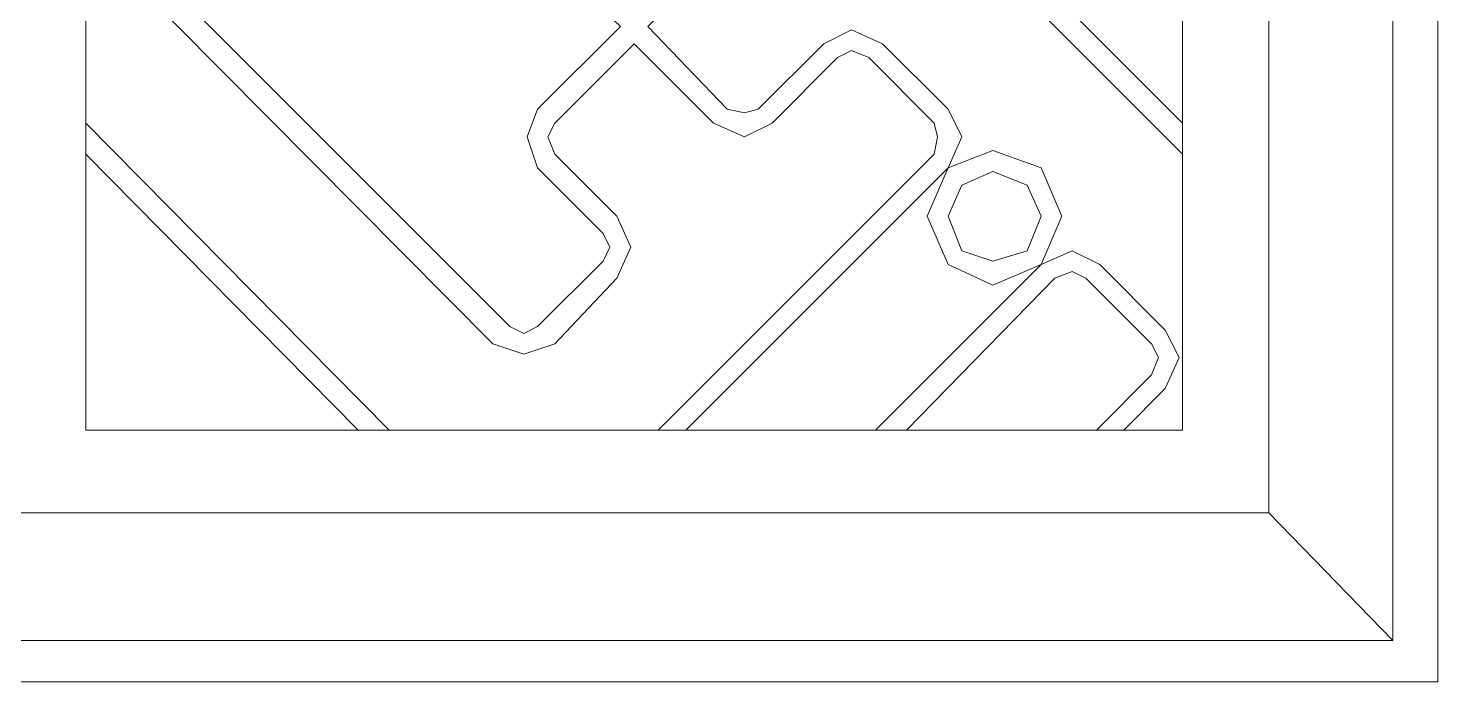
# Model space of a CAD drawing. Header units: centimetres. Extents: x -8.1 to 10.6, y -10.2 to 12.7.
# Drawn here: x 1.46 to 10.64, y -10.18 to -5.92 of the extents above; entities that cross this region are included whole.
import ezdxf

# ---------------------------------------------------------------- set-up
doc = ezdxf.new("R2010")
doc.units = ezdxf.units.CM
doc.header["$MEASUREMENT"] = 0
doc.layers.add('layer 1', color=7, linetype='Continuous')

msp = doc.modelspace()

# ---------------------------------------------------------------- linework, layer by layer
at = {"layer": 'layer 1', "color": 250, "lineweight": 0}
for points, knots in [([(-8.07089, 12.67001), (-8.07089, 12.67001), (10.64402, 12.67001), (10.64402, 12.67001), (10.64402, 12.67001), (10.64402, 12.67001), (10.64402, -10.17863), (10.64402, -10.17863), (10.64402, -10.17863), (10.64402, -10.17863), (-8.07089, -10.17863), (-8.07089, -10.17863), (-8.07089, -10.17863), (-8.07089, -10.17863), (-8.07089, 12.67001), (-8.07089, 12.67001)], [0, 0, 0, 0, 0.25, 0.25, 0.25, 0.25, 0.5, 0.5, 0.5, 0.5, 0.75, 0.75, 0.75, 0.75, 1, 1, 1, 1]), ([(-8.07089, 12.67001), (-8.07089, 12.67001), (10.64402, 12.67001), (10.64402, 12.67001), (10.64402, 12.67001), (10.64402, 12.67001), (10.64402, -10.17863), (10.64402, -10.17863), (10.64402, -10.17863), (10.64402, -10.17863), (-8.07089, -10.17863), (-8.07089, -10.17863), (-8.07089, -10.17863), (-8.07089, -10.17863), (-8.07089, 12.67001), (-8.07089, 12.67001)], [0, 0, 0, 0, 0.25, 0.25, 0.25, 0.25, 0.5, 0.5, 0.5, 0.5, 0.75, 0.75, 0.75, 0.75, 1, 1, 1, 1]), ([(-7.80124, 12.37812), (-7.80124, 12.37812), (10.35185, 12.37812), (10.35185, 12.37812), (10.35185, 12.37812), (10.35185, 12.37812), (10.35185, -9.90898), (10.35185, -9.90898), (10.35185, -9.90898), (10.35185, -9.90898), (-7.80124, -9.90898), (-7.80124, -9.90898), (-7.80124, -9.90898), (-7.80124, -9.90898), (-7.80124, 12.37812), (-7.80124, 12.37812)], [0, 0, 0, 0, 0.25, 0.25, 0.25, 0.25, 0.5, 0.5, 0.5, 0.5, 0.75, 0.75, 0.75, 0.75, 1, 1, 1, 1]), ([(-7.80124, 12.37812), (-7.80124, 12.37812), (10.35185, 12.37812), (10.35185, 12.37812), (10.35185, 12.37812), (10.35185, 12.37812), (10.35185, -9.90898), (10.35185, -9.90898), (10.35185, -9.90898), (10.35185, -9.90898), (-7.80124, -9.90898), (-7.80124, -9.90898), (-7.80124, -9.90898), (-7.80124, -9.90898), (-7.80124, 12.37812), (-7.80124, 12.37812)], [0, 0, 0, 0, 0.25, 0.25, 0.25, 0.25, 0.5, 0.5, 0.5, 0.5, 0.75, 0.75, 0.75, 0.75, 1, 1, 1, 1]), ([(-6.97005, 11.56916), (-6.97005, 11.56916), (9.54318, 11.56916), (9.54318, 11.56916), (9.54318, 11.56916), (9.54318, 11.56916), (9.54318, -9.07779), (9.54318, -9.07779), (9.54318, -9.07779), (9.54318, -9.07779), (-6.97005, -9.07779), (-6.97005, -9.07779), (-6.97005, -9.07779), (-6.97005, -9.07779), (-6.97005, 11.56916), (-6.97005, 11.56916)], [0, 0, 0, 0, 0.25, 0.25, 0.25, 0.25, 0.5, 0.5, 0.5, 0.5, 0.75, 0.75, 0.75, 0.75, 1, 1, 1, 1]), ([(-6.97005, 11.56916), (-6.97005, 11.56916), (9.54318, 11.56916), (9.54318, 11.56916), (9.54318, 11.56916), (9.54318, 11.56916), (9.54318, -9.07779), (9.54318, -9.07779), (9.54318, -9.07779), (9.54318, -9.07779), (-6.97005, -9.07779), (-6.97005, -9.07779), (-6.97005, -9.07779), (-6.97005, -9.07779), (-6.97005, 11.56916), (-6.97005, 11.56916)], [0, 0, 0, 0, 0.25, 0.25, 0.25, 0.25, 0.5, 0.5, 0.5, 0.5, 0.75, 0.75, 0.75, 0.75, 1, 1, 1, 1]), ([(1.83699, -8.53848), (1.83699, -8.53848), (1.83699, 11.00763), (1.83699, 11.00763), (1.83699, 11.00763), (1.83699, 11.00763), (8.98135, 11.00763), (8.98135, 11.00763), (8.98135, 11.00763), (8.98135, 11.00763), (8.98135, -8.53848), (8.98135, -8.53848), (8.98135, -8.53848), (8.98135, -8.53848), (1.83699, -8.53848), (1.83699, -8.53848)], [0, 0, 0, 0, 0.25, 0.25, 0.25, 0.25, 0.5, 0.5, 0.5, 0.5, 0.75, 0.75, 0.75, 0.75, 1, 1, 1, 1]), ([(1.83699, -8.53848), (1.83699, -8.53848), (1.83699, 11.00763), (1.83699, 11.00763), (1.83699, 11.00763), (1.83699, 11.00763), (8.98135, 11.00763), (8.98135, 11.00763), (8.98135, 11.00763), (8.98135, 11.00763), (8.98135, -8.53848), (8.98135, -8.53848), (8.98135, -8.53848), (8.98135, -8.53848), (1.83699, -8.53848), (1.83699, -8.53848)], [0, 0, 0, 0, 0.25, 0.25, 0.25, 0.25, 0.5, 0.5, 0.5, 0.5, 0.75, 0.75, 0.75, 0.75, 1, 1, 1, 1]), ([(8.98135, -6.53918), (8.98135, -6.53918), (6.30792, -3.86545), (6.30792, -3.86545), (6.30792, -3.86545), (6.30792, -3.86545), (6.12805, -3.79818), (6.12805, -3.79818), (6.12805, -3.79818), (6.12805, -3.79818), (5.92596, -3.86545), (5.92596, -3.86545), (5.92596, -3.86545), (5.92596, -3.86545), (5.49896, -4.29245), (5.49896, -4.29245), (5.49896, -4.29245), (5.49896, -4.29245), (5.43169, -4.49455), (5.43169, -4.49455), (5.43169, -4.49455), (5.43169, -4.49455), (5.49896, -4.67441), (5.49896, -4.67441), (5.49896, -4.67441), (5.49896, -4.67441), (5.92596, -5.10112), (5.92596, -5.10112)], [0, 0, 0, 0, 0.1428571, 0.1428571, 0.1428571, 0.1428571, 0.2857143, 0.2857143, 0.2857143, 0.2857143, 0.4285714, 0.4285714, 0.4285714, 0.4285714, 0.5714286, 0.5714286, 0.5714286, 0.5714286, 0.7142857, 0.7142857, 0.7142857, 0.7142857, 0.8571429, 0.8571429, 0.8571429, 0.8571429, 1, 1, 1, 1]), ([(8.98135, -6.53918), (8.98135, -6.53918), (6.30792, -3.86545), (6.30792, -3.86545), (6.30792, -3.86545), (6.30792, -3.86545), (6.12805, -3.79818), (6.12805, -3.79818), (6.12805, -3.79818), (6.12805, -3.79818), (5.92596, -3.86545), (5.92596, -3.86545), (5.92596, -3.86545), (5.92596, -3.86545), (5.49896, -4.29245), (5.49896, -4.29245), (5.49896, -4.29245), (5.49896, -4.29245), (5.43169, -4.49455), (5.43169, -4.49455), (5.43169, -4.49455), (5.43169, -4.49455), (5.49896, -4.67441), (5.49896, -4.67441), (5.49896, -4.67441), (5.49896, -4.67441), (5.92596, -5.10112), (5.92596, -5.10112)], [0, 0, 0, 0, 0.1428571, 0.1428571, 0.1428571, 0.1428571, 0.2857143, 0.2857143, 0.2857143, 0.2857143, 0.4285714, 0.4285714, 0.4285714, 0.4285714, 0.5714286, 0.5714286, 0.5714286, 0.5714286, 0.7142857, 0.7142857, 0.7142857, 0.7142857, 0.8571429, 0.8571429, 0.8571429, 0.8571429, 1, 1, 1, 1]), ([(8.98135, -6.74127), (8.98135, -6.74127), (6.21784, -3.97776), (6.21784, -3.97776), (6.21784, -3.97776), (6.21784, -3.97776), (6.12805, -3.93301), (6.12805, -3.93301), (6.12805, -3.93301), (6.12805, -3.93301), (6.01574, -3.97776), (6.01574, -3.97776), (6.01574, -3.97776), (6.01574, -3.97776), (5.58903, -4.38224), (5.58903, -4.38224), (5.58903, -4.38224), (5.58903, -4.38224), (5.56652, -4.49455), (5.56652, -4.49455), (5.56652, -4.49455), (5.56652, -4.49455), (5.58903, -4.58434), (5.58903, -4.58434), (5.58903, -4.58434), (5.58903, -4.58434), (6.01574, -5.01133), (6.01574, -5.01133)], [0, 0, 0, 0, 0.1428571, 0.1428571, 0.1428571, 0.1428571, 0.2857143, 0.2857143, 0.2857143, 0.2857143, 0.4285714, 0.4285714, 0.4285714, 0.4285714, 0.5714286, 0.5714286, 0.5714286, 0.5714286, 0.7142857, 0.7142857, 0.7142857, 0.7142857, 0.8571429, 0.8571429, 0.8571429, 0.8571429, 1, 1, 1, 1]), ([(8.98135, -6.74127), (8.98135, -6.74127), (6.21784, -3.97776), (6.21784, -3.97776), (6.21784, -3.97776), (6.21784, -3.97776), (6.12805, -3.93301), (6.12805, -3.93301), (6.12805, -3.93301), (6.12805, -3.93301), (6.01574, -3.97776), (6.01574, -3.97776), (6.01574, -3.97776), (6.01574, -3.97776), (5.58903, -4.38224), (5.58903, -4.38224), (5.58903, -4.38224), (5.58903, -4.38224), (5.56652, -4.49455), (5.56652, -4.49455), (5.56652, -4.49455), (5.56652, -4.49455), (5.58903, -4.58434), (5.58903, -4.58434), (5.58903, -4.58434), (5.58903, -4.58434), (6.01574, -5.01133), (6.01574, -5.01133)], [0, 0, 0, 0, 0.1428571, 0.1428571, 0.1428571, 0.1428571, 0.2857143, 0.2857143, 0.2857143, 0.2857143, 0.4285714, 0.4285714, 0.4285714, 0.4285714, 0.5714286, 0.5714286, 0.5714286, 0.5714286, 0.7142857, 0.7142857, 0.7142857, 0.7142857, 0.8571429, 0.8571429, 0.8571429, 0.8571429, 1, 1, 1, 1]), ([(1.83699, -5.10112), (1.83699, -5.10112), (4.6005, -7.86464), (4.6005, -7.86464), (4.6005, -7.86464), (4.6005, -7.86464), (4.69029, -7.90938), (4.69029, -7.90938), (4.69029, -7.90938), (4.69029, -7.90938), (4.78007, -7.86464), (4.78007, -7.86464), (4.78007, -7.86464), (4.78007, -7.86464), (5.20707, -7.43764), (5.20707, -7.43764), (5.20707, -7.43764), (5.20707, -7.43764), (5.25182, -7.34785), (5.25182, -7.34785), (5.25182, -7.34785), (5.25182, -7.34785), (5.20707, -7.25806), (5.20707, -7.25806), (5.20707, -7.25806), (5.20707, -7.25806), (4.78007, -6.83106), (4.78007, -6.83106)], [0, 0, 0, 0, 0.1428571, 0.1428571, 0.1428571, 0.1428571, 0.2857143, 0.2857143, 0.2857143, 0.2857143, 0.4285714, 0.4285714, 0.4285714, 0.4285714, 0.5714286, 0.5714286, 0.5714286, 0.5714286, 0.7142857, 0.7142857, 0.7142857, 0.7142857, 0.8571429, 0.8571429, 0.8571429, 0.8571429, 1, 1, 1, 1]), ([(1.83699, -5.10112), (1.83699, -5.10112), (4.6005, -7.86464), (4.6005, -7.86464), (4.6005, -7.86464), (4.6005, -7.86464), (4.69029, -7.90938), (4.69029, -7.90938), (4.69029, -7.90938), (4.69029, -7.90938), (4.78007, -7.86464), (4.78007, -7.86464), (4.78007, -7.86464), (4.78007, -7.86464), (5.20707, -7.43764), (5.20707, -7.43764), (5.20707, -7.43764), (5.20707, -7.43764), (5.25182, -7.34785), (5.25182, -7.34785), (5.25182, -7.34785), (5.25182, -7.34785), (5.20707, -7.25806), (5.20707, -7.25806), (5.20707, -7.25806), (5.20707, -7.25806), (4.78007, -6.83106), (4.78007, -6.83106)], [0, 0, 0, 0, 0.1428571, 0.1428571, 0.1428571, 0.1428571, 0.2857143, 0.2857143, 0.2857143, 0.2857143, 0.4285714, 0.4285714, 0.4285714, 0.4285714, 0.5714286, 0.5714286, 0.5714286, 0.5714286, 0.7142857, 0.7142857, 0.7142857, 0.7142857, 0.8571429, 0.8571429, 0.8571429, 0.8571429, 1, 1, 1, 1]), ([(1.83699, -5.30351), (1.83699, -5.30351), (4.4879, -7.97694), (4.4879, -7.97694), (4.4879, -7.97694), (4.4879, -7.97694), (4.69029, -8.04421), (4.69029, -8.04421), (4.69029, -8.04421), (4.69029, -8.04421), (4.89238, -7.97694), (4.89238, -7.97694), (4.89238, -7.97694), (4.89238, -7.97694), (5.29686, -7.54994), (5.29686, -7.54994), (5.29686, -7.54994), (5.29686, -7.54994), (5.38665, -7.34785), (5.38665, -7.34785), (5.38665, -7.34785), (5.38665, -7.34785), (5.29686, -7.14575), (5.29686, -7.14575), (5.29686, -7.14575), (5.29686, -7.14575), (4.89238, -6.74127), (4.89238, -6.74127)], [0, 0, 0, 0, 0.1428571, 0.1428571, 0.1428571, 0.1428571, 0.2857143, 0.2857143, 0.2857143, 0.2857143, 0.4285714, 0.4285714, 0.4285714, 0.4285714, 0.5714286, 0.5714286, 0.5714286, 0.5714286, 0.7142857, 0.7142857, 0.7142857, 0.7142857, 0.8571429, 0.8571429, 0.8571429, 0.8571429, 1, 1, 1, 1]), ([(1.83699, -5.30351), (1.83699, -5.30351), (4.4879, -7.97694), (4.4879, -7.97694), (4.4879, -7.97694), (4.4879, -7.97694), (4.69029, -8.04421), (4.69029, -8.04421), (4.69029, -8.04421), (4.69029, -8.04421), (4.89238, -7.97694), (4.89238, -7.97694), (4.89238, -7.97694), (4.89238, -7.97694), (5.29686, -7.54994), (5.29686, -7.54994), (5.29686, -7.54994), (5.29686, -7.54994), (5.38665, -7.34785), (5.38665, -7.34785), (5.38665, -7.34785), (5.38665, -7.34785), (5.29686, -7.14575), (5.29686, -7.14575), (5.29686, -7.14575), (5.29686, -7.14575), (4.89238, -6.74127), (4.89238, -6.74127)], [0, 0, 0, 0, 0.1428571, 0.1428571, 0.1428571, 0.1428571, 0.2857143, 0.2857143, 0.2857143, 0.2857143, 0.4285714, 0.4285714, 0.4285714, 0.4285714, 0.5714286, 0.5714286, 0.5714286, 0.5714286, 0.7142857, 0.7142857, 0.7142857, 0.7142857, 0.8571429, 0.8571429, 0.8571429, 0.8571429, 1, 1, 1, 1]), ([(4.78007, -6.4491), (4.78007, -6.4491), (5.31938, -5.91008), (5.31938, -5.91008), (5.31938, -5.91008), (5.31938, -5.91008), (4.78007, -5.39329), (4.78007, -5.39329), (4.78007, -5.39329), (4.78007, -5.39329), (4.69029, -5.34826), (4.69029, -5.34826), (4.69029, -5.34826), (4.69029, -5.34826), (4.6005, -5.39329), (4.6005, -5.39329), (4.6005, -5.39329), (4.6005, -5.39329), (4.1735, -5.82001), (4.1735, -5.82001)], [0, 0, 0, 0, 0.2, 0.2, 0.2, 0.2, 0.4, 0.4, 0.4, 0.4, 0.6, 0.6, 0.6, 0.6, 0.8, 0.8, 0.8, 0.8, 1, 1, 1, 1]), ([(4.78007, -6.4491), (4.78007, -6.4491), (5.31938, -5.91008), (5.31938, -5.91008), (5.31938, -5.91008), (5.31938, -5.91008), (4.78007, -5.39329), (4.78007, -5.39329), (4.78007, -5.39329), (4.78007, -5.39329), (4.69029, -5.34826), (4.69029, -5.34826), (4.69029, -5.34826), (4.69029, -5.34826), (4.6005, -5.39329), (4.6005, -5.39329), (4.6005, -5.39329), (4.6005, -5.39329), (4.1735, -5.82001), (4.1735, -5.82001)], [0, 0, 0, 0, 0.2, 0.2, 0.2, 0.2, 0.4, 0.4, 0.4, 0.4, 0.6, 0.6, 0.6, 0.6, 0.8, 0.8, 0.8, 0.8, 1, 1, 1, 1]), ([(6.01574, -5.39329), (6.01574, -5.39329), (5.49896, -5.91008), (5.49896, -5.91008), (5.49896, -5.91008), (5.49896, -5.91008), (6.01574, -6.4491), (6.01574, -6.4491), (6.01574, -6.4491), (6.01574, -6.4491), (6.12805, -6.47162), (6.12805, -6.47162), (6.12805, -6.47162), (6.12805, -6.47162), (6.21784, -6.4491), (6.21784, -6.4491), (6.21784, -6.4491), (6.21784, -6.4491), (6.64484, -6.02239), (6.64484, -6.02239)], [0, 0, 0, 0, 0.2, 0.2, 0.2, 0.2, 0.4, 0.4, 0.4, 0.4, 0.6, 0.6, 0.6, 0.6, 0.8, 0.8, 0.8, 0.8, 1, 1, 1, 1]), ([(6.01574, -5.39329), (6.01574, -5.39329), (5.49896, -5.91008), (5.49896, -5.91008), (5.49896, -5.91008), (5.49896, -5.91008), (6.01574, -6.4491), (6.01574, -6.4491), (6.01574, -6.4491), (6.01574, -6.4491), (6.12805, -6.47162), (6.12805, -6.47162), (6.12805, -6.47162), (6.12805, -6.47162), (6.21784, -6.4491), (6.21784, -6.4491), (6.21784, -6.4491), (6.21784, -6.4491), (6.64484, -6.02239), (6.64484, -6.02239)], [0, 0, 0, 0, 0.2, 0.2, 0.2, 0.2, 0.4, 0.4, 0.4, 0.4, 0.6, 0.6, 0.6, 0.6, 0.8, 0.8, 0.8, 0.8, 1, 1, 1, 1]), ([(7.0268, -6.02239), (7.0268, -6.02239), (6.8247, -5.93231), (6.8247, -5.93231), (6.8247, -5.93231), (6.8247, -5.93231), (6.64484, -6.02239), (6.64484, -6.02239)], [0, 0, 0, 0, 0.5, 0.5, 0.5, 0.5, 1, 1, 1, 1]), ([(7.0268, -6.02239), (7.0268, -6.02239), (6.8247, -5.93231), (6.8247, -5.93231), (6.8247, -5.93231), (6.8247, -5.93231), (6.64484, -6.02239), (6.64484, -6.02239)], [0, 0, 0, 0, 0.5, 0.5, 0.5, 0.5, 1, 1, 1, 1]), ([(4.89238, -6.53918), (4.89238, -6.53918), (5.40917, -6.02239), (5.40917, -6.02239), (5.40917, -6.02239), (5.40917, -6.02239), (5.92596, -6.53918), (5.92596, -6.53918), (5.92596, -6.53918), (5.92596, -6.53918), (6.12805, -6.62896), (6.12805, -6.62896), (6.12805, -6.62896), (6.12805, -6.62896), (6.30792, -6.53918), (6.30792, -6.53918), (6.30792, -6.53918), (6.30792, -6.53918), (6.73463, -6.11218), (6.73463, -6.11218)], [0, 0, 0, 0, 0.2, 0.2, 0.2, 0.2, 0.4, 0.4, 0.4, 0.4, 0.6, 0.6, 0.6, 0.6, 0.8, 0.8, 0.8, 0.8, 1, 1, 1, 1]), ([(4.89238, -6.53918), (4.89238, -6.53918), (5.40917, -6.02239), (5.40917, -6.02239), (5.40917, -6.02239), (5.40917, -6.02239), (5.92596, -6.53918), (5.92596, -6.53918), (5.92596, -6.53918), (5.92596, -6.53918), (6.12805, -6.62896), (6.12805, -6.62896), (6.12805, -6.62896), (6.12805, -6.62896), (6.30792, -6.53918), (6.30792, -6.53918), (6.30792, -6.53918), (6.30792, -6.53918), (6.73463, -6.11218), (6.73463, -6.11218)], [0, 0, 0, 0, 0.2, 0.2, 0.2, 0.2, 0.4, 0.4, 0.4, 0.4, 0.6, 0.6, 0.6, 0.6, 0.8, 0.8, 0.8, 0.8, 1, 1, 1, 1]), ([(6.93701, -6.11218), (6.93701, -6.11218), (6.8247, -6.06714), (6.8247, -6.06714), (6.8247, -6.06714), (6.8247, -6.06714), (6.73463, -6.11218), (6.73463, -6.11218)], [0, 0, 0, 0, 0.5, 0.5, 0.5, 0.5, 1, 1, 1, 1]), ([(6.93701, -6.11218), (6.93701, -6.11218), (6.8247, -6.06714), (6.8247, -6.06714), (6.8247, -6.06714), (6.8247, -6.06714), (6.73463, -6.11218), (6.73463, -6.11218)], [0, 0, 0, 0, 0.5, 0.5, 0.5, 0.5, 1, 1, 1, 1]), ([(4.78007, -6.4491), (4.78007, -6.4491), (4.71281, -6.62896), (4.71281, -6.62896), (4.71281, -6.62896), (4.71281, -6.62896), (4.78007, -6.83106), (4.78007, -6.83106)], [0, 0, 0, 0, 0.5, 0.5, 0.5, 0.5, 1, 1, 1, 1]), ([(4.78007, -6.4491), (4.78007, -6.4491), (4.71281, -6.62896), (4.71281, -6.62896), (4.71281, -6.62896), (4.71281, -6.62896), (4.78007, -6.83106), (4.78007, -6.83106)], [0, 0, 0, 0, 0.5, 0.5, 0.5, 0.5, 1, 1, 1, 1]), ([(7.4538, -6.83106), (7.4538, -6.83106), (7.54359, -6.62896), (7.54359, -6.62896), (7.54359, -6.62896), (7.54359, -6.62896), (7.4538, -6.4491), (7.4538, -6.4491)], [0, 0, 0, 0, 0.5, 0.5, 0.5, 0.5, 1, 1, 1, 1]), ([(7.4538, -6.83106), (7.4538, -6.83106), (7.54359, -6.62896), (7.54359, -6.62896), (7.54359, -6.62896), (7.54359, -6.62896), (7.4538, -6.4491), (7.4538, -6.4491)], [0, 0, 0, 0, 0.5, 0.5, 0.5, 0.5, 1, 1, 1, 1]), ([(4.89238, -6.53918), (4.89238, -6.53918), (4.84763, -6.62896), (4.84763, -6.62896), (4.84763, -6.62896), (4.84763, -6.62896), (4.89238, -6.74127), (4.89238, -6.74127)], [0, 0, 0, 0, 0.5, 0.5, 0.5, 0.5, 1, 1, 1, 1]), ([(4.89238, -6.53918), (4.89238, -6.53918), (4.84763, -6.62896), (4.84763, -6.62896), (4.84763, -6.62896), (4.84763, -6.62896), (4.89238, -6.74127), (4.89238, -6.74127)], [0, 0, 0, 0, 0.5, 0.5, 0.5, 0.5, 1, 1, 1, 1]), ([(7.36372, -6.74127), (7.36372, -6.74127), (7.38624, -6.62896), (7.38624, -6.62896), (7.38624, -6.62896), (7.38624, -6.62896), (7.36372, -6.53918), (7.36372, -6.53918)], [0, 0, 0, 0, 0.5, 0.5, 0.5, 0.5, 1, 1, 1, 1]), ([(7.36372, -6.74127), (7.36372, -6.74127), (7.38624, -6.62896), (7.38624, -6.62896), (7.38624, -6.62896), (7.38624, -6.62896), (7.36372, -6.53918), (7.36372, -6.53918)], [0, 0, 0, 0, 0.5, 0.5, 0.5, 0.5, 1, 1, 1, 1]), ([(8.1952, -7.14575), (8.1952, -7.14575), (8.06037, -6.83106), (8.06037, -6.83106), (8.06037, -6.83106), (8.06037, -6.83106), (7.74568, -6.71875), (7.74568, -6.71875), (7.74568, -6.71875), (7.74568, -6.71875), (7.4538, -6.83106), (7.4538, -6.83106), (7.4538, -6.83106), (7.4538, -6.83106), (7.31897, -7.14575), (7.31897, -7.14575), (7.31897, -7.14575), (7.31897, -7.14575), (7.4538, -7.46016), (7.4538, -7.46016), (7.4538, -7.46016), (7.4538, -7.46016), (7.74568, -7.59498), (7.74568, -7.59498), (7.74568, -7.59498), (7.74568, -7.59498), (8.06037, -7.46016), (8.06037, -7.46016), (8.06037, -7.46016), (8.06037, -7.46016), (8.1952, -7.14575), (8.1952, -7.14575)], [0, 0, 0, 0, 0.125, 0.125, 0.125, 0.125, 0.25, 0.25, 0.25, 0.25, 0.375, 0.375, 0.375, 0.375, 0.5, 0.5, 0.5, 0.5, 0.625, 0.625, 0.625, 0.625, 0.75, 0.75, 0.75, 0.75, 0.875, 0.875, 0.875, 0.875, 1, 1, 1, 1]), ([(8.1952, -7.14575), (8.1952, -7.14575), (8.06037, -6.83106), (8.06037, -6.83106), (8.06037, -6.83106), (8.06037, -6.83106), (7.74568, -6.71875), (7.74568, -6.71875), (7.74568, -6.71875), (7.74568, -6.71875), (7.4538, -6.83106), (7.4538, -6.83106), (7.4538, -6.83106), (7.4538, -6.83106), (7.31897, -7.14575), (7.31897, -7.14575), (7.31897, -7.14575), (7.31897, -7.14575), (7.4538, -7.46016), (7.4538, -7.46016), (7.4538, -7.46016), (7.4538, -7.46016), (7.74568, -7.59498), (7.74568, -7.59498), (7.74568, -7.59498), (7.74568, -7.59498), (8.06037, -7.46016), (8.06037, -7.46016), (8.06037, -7.46016), (8.06037, -7.46016), (8.1952, -7.14575), (8.1952, -7.14575)], [0, 0, 0, 0, 0.125, 0.125, 0.125, 0.125, 0.25, 0.25, 0.25, 0.25, 0.375, 0.375, 0.375, 0.375, 0.5, 0.5, 0.5, 0.5, 0.625, 0.625, 0.625, 0.625, 0.75, 0.75, 0.75, 0.75, 0.875, 0.875, 0.875, 0.875, 1, 1, 1, 1]), ([(8.06037, -7.14575), (8.06037, -7.14575), (7.9703, -6.94337), (7.9703, -6.94337), (7.9703, -6.94337), (7.9703, -6.94337), (7.74568, -6.85358), (7.74568, -6.85358), (7.74568, -6.85358), (7.74568, -6.85358), (7.54359, -6.94337), (7.54359, -6.94337), (7.54359, -6.94337), (7.54359, -6.94337), (7.4538, -7.14575), (7.4538, -7.14575), (7.4538, -7.14575), (7.4538, -7.14575), (7.54359, -7.37037), (7.54359, -7.37037), (7.54359, -7.37037), (7.54359, -7.37037), (7.74568, -7.43764), (7.74568, -7.43764), (7.74568, -7.43764), (7.74568, -7.43764), (7.9703, -7.37037), (7.9703, -7.37037), (7.9703, -7.37037), (7.9703, -7.37037), (8.06037, -7.14575), (8.06037, -7.14575)], [0, 0, 0, 0, 0.125, 0.125, 0.125, 0.125, 0.25, 0.25, 0.25, 0.25, 0.375, 0.375, 0.375, 0.375, 0.5, 0.5, 0.5, 0.5, 0.625, 0.625, 0.625, 0.625, 0.75, 0.75, 0.75, 0.75, 0.875, 0.875, 0.875, 0.875, 1, 1, 1, 1]), ([(8.06037, -7.14575), (8.06037, -7.14575), (7.9703, -6.94337), (7.9703, -6.94337), (7.9703, -6.94337), (7.9703, -6.94337), (7.74568, -6.85358), (7.74568, -6.85358), (7.74568, -6.85358), (7.74568, -6.85358), (7.54359, -6.94337), (7.54359, -6.94337), (7.54359, -6.94337), (7.54359, -6.94337), (7.4538, -7.14575), (7.4538, -7.14575), (7.4538, -7.14575), (7.4538, -7.14575), (7.54359, -7.37037), (7.54359, -7.37037), (7.54359, -7.37037), (7.54359, -7.37037), (7.74568, -7.43764), (7.74568, -7.43764), (7.74568, -7.43764), (7.74568, -7.43764), (7.9703, -7.37037), (7.9703, -7.37037), (7.9703, -7.37037), (7.9703, -7.37037), (8.06037, -7.14575), (8.06037, -7.14575)], [0, 0, 0, 0, 0.125, 0.125, 0.125, 0.125, 0.25, 0.25, 0.25, 0.25, 0.375, 0.375, 0.375, 0.375, 0.5, 0.5, 0.5, 0.5, 0.625, 0.625, 0.625, 0.625, 0.75, 0.75, 0.75, 0.75, 0.875, 0.875, 0.875, 0.875, 1, 1, 1, 1]), ([(8.44234, -7.46016), (8.44234, -7.46016), (8.26247, -7.37037), (8.26247, -7.37037), (8.26247, -7.37037), (8.26247, -7.37037), (8.06037, -7.46016), (8.06037, -7.46016)], [0, 0, 0, 0, 0.5, 0.5, 0.5, 0.5, 1, 1, 1, 1]), ([(8.44234, -7.46016), (8.44234, -7.46016), (8.26247, -7.37037), (8.26247, -7.37037), (8.26247, -7.37037), (8.26247, -7.37037), (8.06037, -7.46016), (8.06037, -7.46016)], [0, 0, 0, 0, 0.5, 0.5, 0.5, 0.5, 1, 1, 1, 1]), ([(8.35226, -7.54994), (8.35226, -7.54994), (8.26247, -7.50519), (8.26247, -7.50519), (8.26247, -7.50519), (8.26247, -7.50519), (8.15016, -7.54994), (8.15016, -7.54994)], [0, 0, 0, 0, 0.5, 0.5, 0.5, 0.5, 1, 1, 1, 1]), ([(8.35226, -7.54994), (8.35226, -7.54994), (8.26247, -7.50519), (8.26247, -7.50519), (8.26247, -7.50519), (8.26247, -7.50519), (8.15016, -7.54994), (8.15016, -7.54994)], [0, 0, 0, 0, 0.5, 0.5, 0.5, 0.5, 1, 1, 1, 1]), ([(8.86905, -8.26911), (8.86905, -8.26911), (8.95883, -8.06673), (8.95883, -8.06673), (8.95883, -8.06673), (8.95883, -8.06673), (8.86905, -7.88715), (8.86905, -7.88715)], [0, 0, 0, 0, 0.5, 0.5, 0.5, 0.5, 1, 1, 1, 1]), ([(8.86905, -8.26911), (8.86905, -8.26911), (8.95883, -8.06673), (8.95883, -8.06673), (8.95883, -8.06673), (8.95883, -8.06673), (8.86905, -7.88715), (8.86905, -7.88715)], [0, 0, 0, 0, 0.5, 0.5, 0.5, 0.5, 1, 1, 1, 1]), ([(8.77926, -8.17904), (8.77926, -8.17904), (8.82401, -8.06673), (8.82401, -8.06673), (8.82401, -8.06673), (8.82401, -8.06673), (8.77926, -7.97694), (8.77926, -7.97694)], [0, 0, 0, 0, 0.5, 0.5, 0.5, 0.5, 1, 1, 1, 1]), ([(8.77926, -8.17904), (8.77926, -8.17904), (8.82401, -8.06673), (8.82401, -8.06673), (8.82401, -8.06673), (8.82401, -8.06673), (8.77926, -7.97694), (8.77926, -7.97694)], [0, 0, 0, 0, 0.5, 0.5, 0.5, 0.5, 1, 1, 1, 1])]:
    msp.add_open_spline(points, degree=3, knots=knots, dxfattribs=at)
for points in [[(7.0268, -6.02239), (7.0268, -6.02239), (7.4538, -6.4491), (7.4538, -6.4491)], [(7.0268, -6.02239), (7.0268, -6.02239), (7.4538, -6.4491), (7.4538, -6.4491)], [(6.93701, -6.11218), (6.93701, -6.11218), (7.36372, -6.53918), (7.36372, -6.53918)], [(6.93701, -6.11218), (6.93701, -6.11218), (7.36372, -6.53918), (7.36372, -6.53918)], [(3.81406, -8.53848), (3.81406, -8.53848), (1.83699, -6.53918), (1.83699, -6.53918)], [(3.81406, -8.53848), (3.81406, -8.53848), (1.83699, -6.53918), (1.83699, -6.53918)], [(3.61196, -8.53848), (3.61196, -8.53848), (1.83699, -6.74127), (1.83699, -6.74127)], [(3.61196, -8.53848), (3.61196, -8.53848), (1.83699, -6.74127), (1.83699, -6.74127)], [(7.36372, -6.74127), (7.36372, -6.74127), (5.56652, -8.53848), (5.56652, -8.53848)], [(7.36372, -6.74127), (7.36372, -6.74127), (5.56652, -8.53848), (5.56652, -8.53848)], [(7.4538, -6.83106), (7.4538, -6.83106), (5.74609, -8.53848), (5.74609, -8.53848)], [(7.4538, -6.83106), (7.4538, -6.83106), (5.74609, -8.53848), (5.74609, -8.53848)], [(6.98176, -8.53848), (6.98176, -8.53848), (8.06037, -7.46016), (8.06037, -7.46016)], [(6.98176, -8.53848), (6.98176, -8.53848), (8.06037, -7.46016), (8.06037, -7.46016)], [(8.44234, -7.46016), (8.44234, -7.46016), (8.86905, -7.88715), (8.86905, -7.88715)], [(8.44234, -7.46016), (8.44234, -7.46016), (8.86905, -7.88715), (8.86905, -7.88715)], [(7.18415, -8.53848), (7.18415, -8.53848), (8.15016, -7.54994), (8.15016, -7.54994)], [(7.18415, -8.53848), (7.18415, -8.53848), (8.15016, -7.54994), (8.15016, -7.54994)], [(8.35226, -7.54994), (8.35226, -7.54994), (8.77926, -7.97694), (8.77926, -7.97694)], [(8.35226, -7.54994), (8.35226, -7.54994), (8.77926, -7.97694), (8.77926, -7.97694)], [(8.77926, -8.17904), (8.77926, -8.17904), (8.41982, -8.53848), (8.41982, -8.53848)], [(8.77926, -8.17904), (8.77926, -8.17904), (8.41982, -8.53848), (8.41982, -8.53848)], [(8.86905, -8.26911), (8.86905, -8.26911), (8.59939, -8.53848), (8.59939, -8.53848)], [(8.86905, -8.26911), (8.86905, -8.26911), (8.59939, -8.53848), (8.59939, -8.53848)], [(9.54318, -9.07779), (9.54318, -9.07779), (10.35185, -9.90898), (10.35185, -9.90898)], [(9.54318, -9.07779), (9.54318, -9.07779), (10.35185, -9.90898), (10.35185, -9.90898)]]:
    msp.add_open_spline(points, degree=3, dxfattribs=at)

doc.saveas('drawing.dxf')
